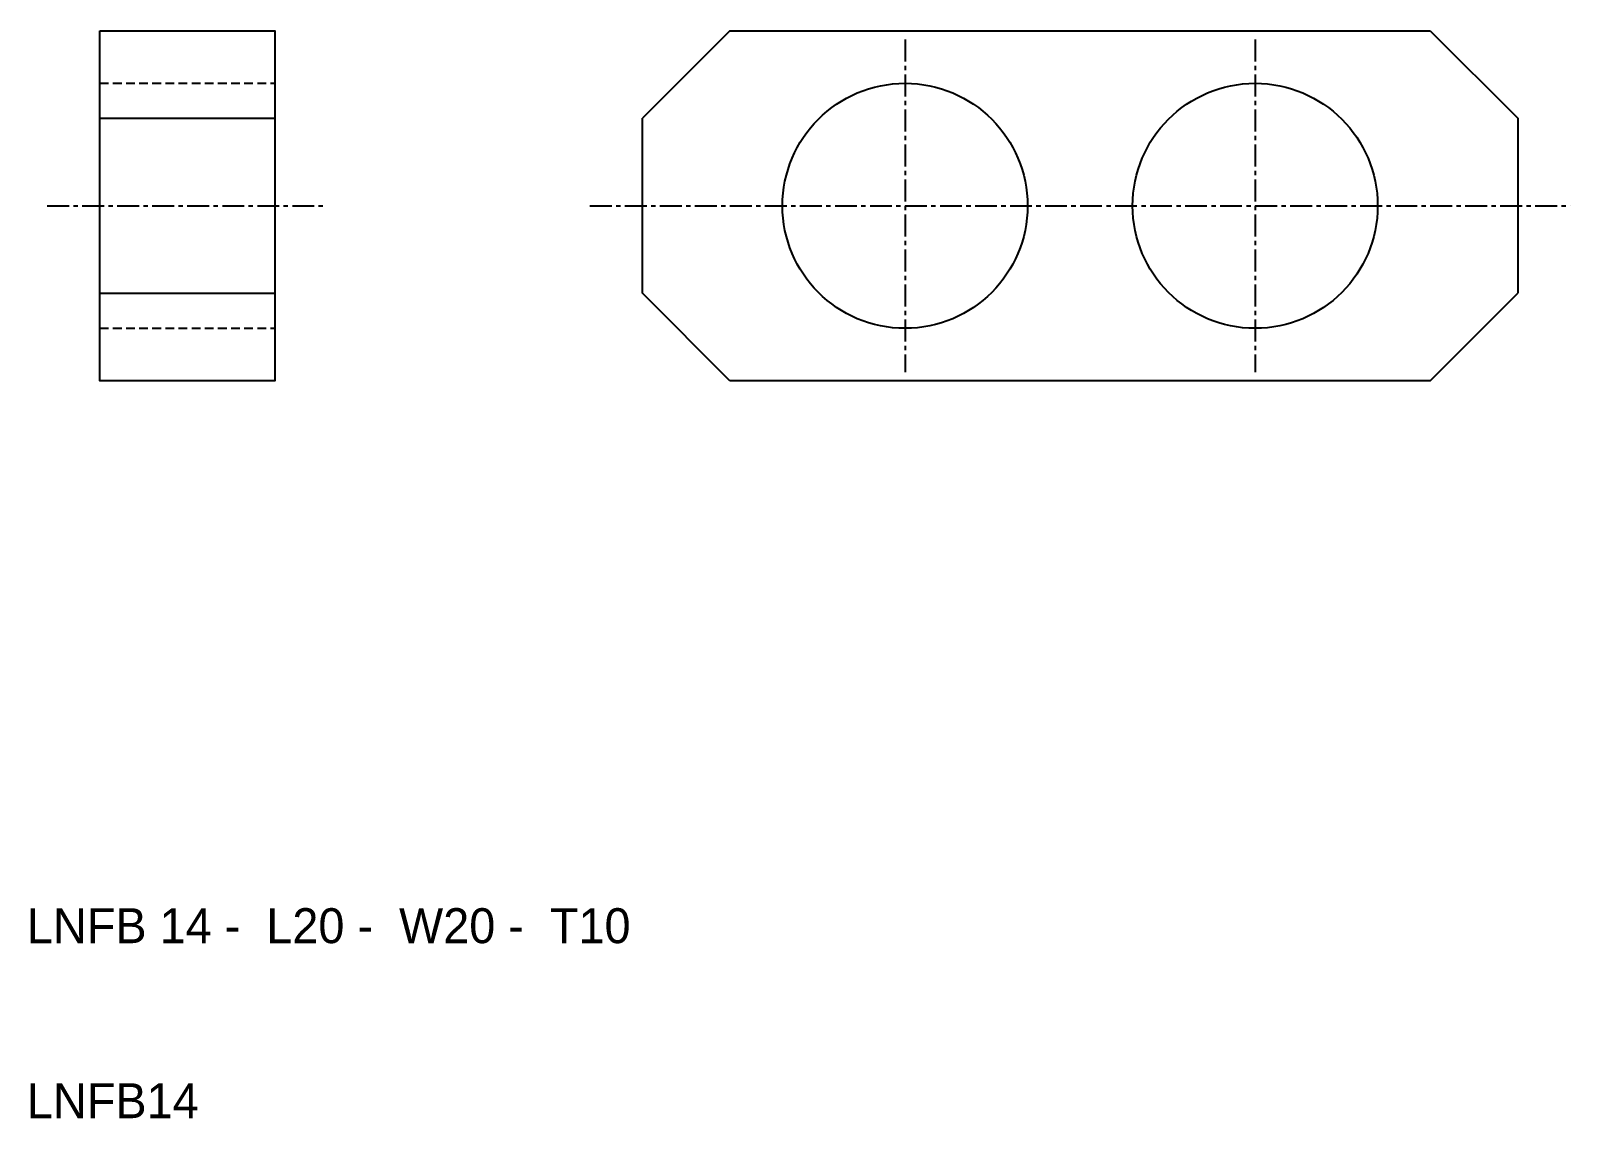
# Model space of a CAD drawing. Extents: x 204.2 to 292.2, y 143.8 to 206.
import ezdxf

# ---------------------------------------------------------------- set-up
doc = ezdxf.new("R2010")
doc.units = 0
doc.linetypes.add('CENTER', pattern=[2, 1.25, -0.25, 0.25, -0.25])
doc.linetypes.add('DASHED', pattern=[0.75, 0.5, -0.25])
doc.layers.get('0').update_dxf_attribs({"linetype": 'CONTINUOUS'})
doc.layers.add('CENTER', color=1, linetype='CENTER')

msp = doc.modelspace()

# ---------------------------------------------------------------- linework, layer by layer
at = {"color": 7, "linetype": 'CONTINUOUS'}
for p, q in [((244.16, 205.961), (239.16, 200.961)), ((284.16, 205.961), (289.16, 200.961)), ((208.16, 200.961), (218.16, 200.961)), ((208.16, 190.961), (218.16, 190.961)), ((244.16, 185.961), (239.16, 190.961)), ((284.16, 185.961), (289.16, 190.961))]:
    msp.add_line(p, q, dxfattribs=at)
at = {"color": 3, "linetype": 'DASHED'}
for p, q in [((208.16, 202.961), (218.16, 202.961)), ((208.16, 188.961), (218.16, 188.961))]:
    msp.add_line(p, q, dxfattribs=at)
at = {"color": 7, "linetype": 'CONTINUOUS'}
msp.add_lwpolyline([(208.16, 205.961), (218.16, 205.961), (218.16, 185.961), (208.16, 185.961)], close=True, dxfattribs=at)
for points in [[(244.16, 205.961), (284.16, 205.961)], [(239.16, 190.961), (239.16, 200.961)], [(289.16, 200.961), (289.16, 190.961)], [(284.16, 185.961), (244.16, 185.961)]]:
    msp.add_lwpolyline(points, dxfattribs=at)
for centre in [(254.16, 195.961), (274.16, 195.961)]:
    msp.add_circle(centre, 7, dxfattribs=at)
at = {"layer": 'CENTER', "color": 1, "linetype": 'CENTER'}
for p, q in [((254.16, 205.461), (254.16, 186.461)), ((274.16, 205.461), (274.16, 186.461)), ((205.16, 195.961), (221.16, 195.961)), ((236.16, 195.961), (292.16, 195.961))]:
    msp.add_line(p, q, dxfattribs=at)

# ---------------------------------------------------------------- texts
at = {"color": 7, "linetype": 'CONTINUOUS'}
for s, p in [('LNFB 14 -  L20 -  W20 -  T10', (203.998, 153.827)), ('LNFB14', (203.998, 143.827))]:
    msp.add_text(s, height=2, dxfattribs=at).set_placement(p)

doc.saveas('drawing.dxf')
